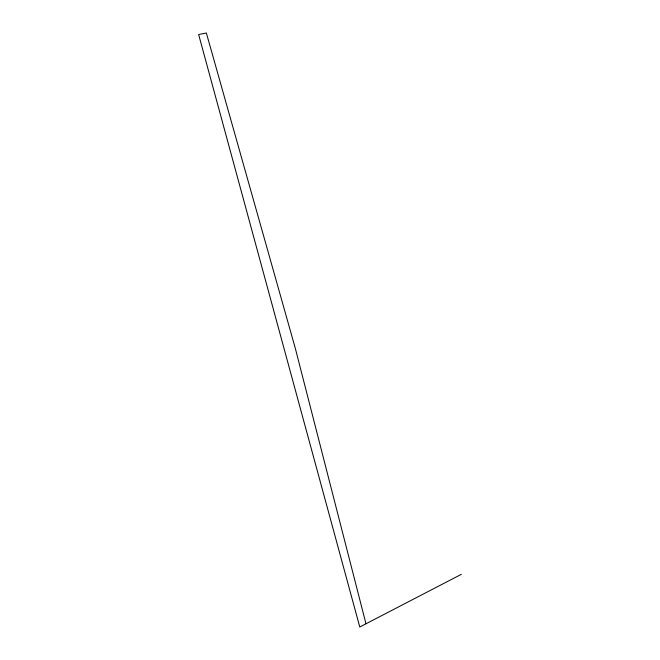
<?xml version="1.0" encoding="UTF-8"?>
<svg xmlns="http://www.w3.org/2000/svg" width="660" height="660" viewBox="0 0 660 660"><rect width="100%" height="100%" fill="white"/><g stroke="black" fill="none" stroke-linecap="round" stroke-linejoin="round"><path stroke-width="0.99" d="M461.356 574.315L359.783 627L198.643 34.526L206.365 33L295.234 348.018L365.978 623.791"/></g></svg>
